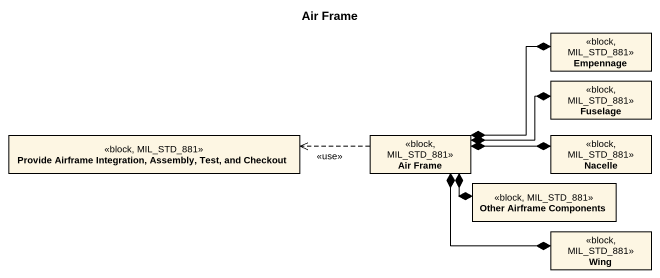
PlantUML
@startuml
title Air Frame
hide circle
hide empty members
class Empennage <<block, MIL_STD_881>>
class Fuselage <<block, MIL_STD_881>>
class "Provide Airframe Integration, Assembly, Test, and Checkout" as Provide_Airframe <<block, MIL_STD_881>>
class "Air Frame" as Air_Frame <<block, MIL_STD_881>>
class Nacelle <<block, MIL_STD_881>>
class "Other Airframe Components" as Other_Airframe_Components <<block, MIL_STD_881>>
class Wing <<block, MIL_STD_881>>
Air_Frame *-right-* Empennage
Air_Frame *-right-* Fuselage
Air_Frame .left.> Provide_Airframe : <<use>>
Air_Frame *-right-* Nacelle
Air_Frame *-right-* Other_Airframe_Components
Air_Frame *-right-* Wing
@enduml
